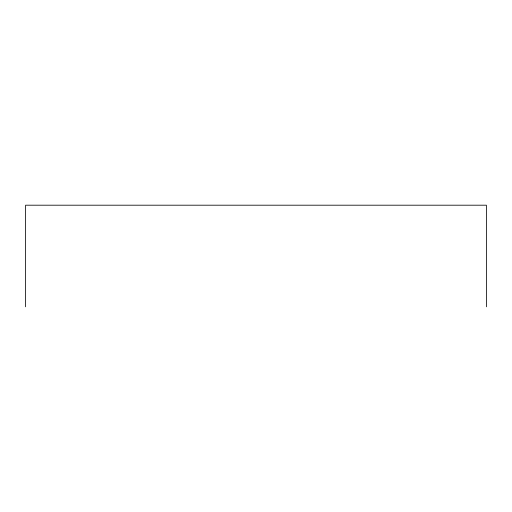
<?xml version="1.0" encoding="UTF-8"?>
<svg xmlns="http://www.w3.org/2000/svg" width="512" height="512" viewBox="0 0 512 512"><rect width="100%" height="100%" fill="white"/><g stroke="black" fill="none" stroke-linecap="round" stroke-linejoin="round"><path stroke-width="0.77" d="M486.4 306.803L486.4 205.197L25.6 205.197L25.6 306.803"/></g></svg>
